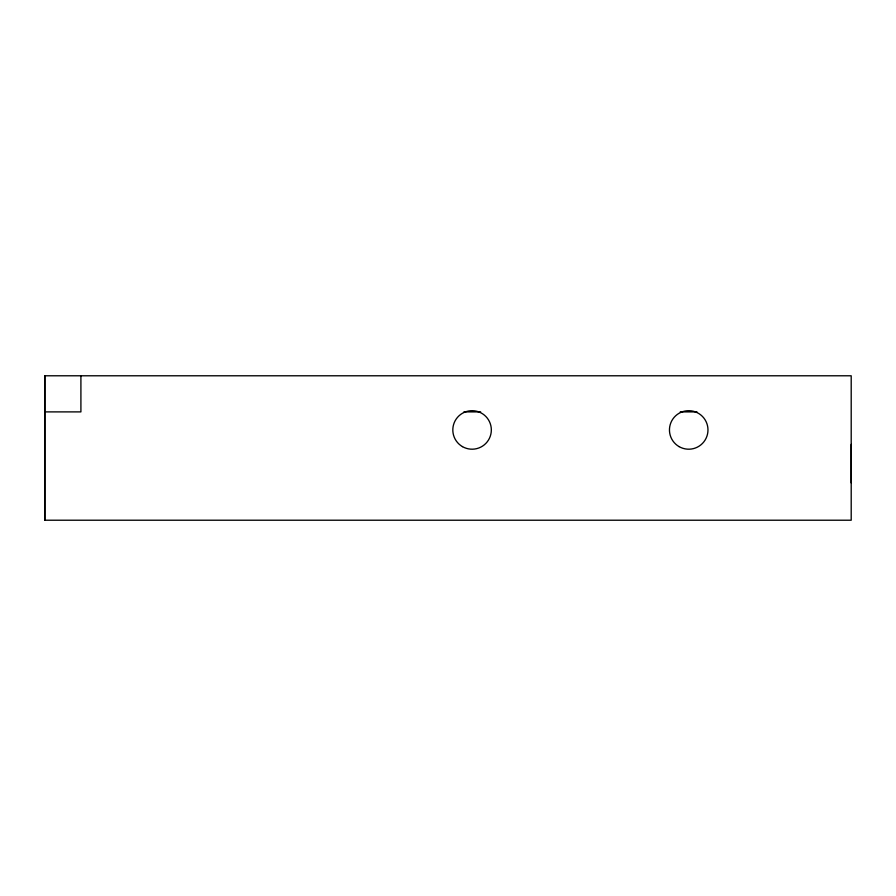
<?xml version="1.0" encoding="UTF-8"?>
<svg xmlns="http://www.w3.org/2000/svg" width="896" height="896" viewBox="0 0 896 896"><rect width="100%" height="100%" fill="white"/><g stroke="black" fill="none" stroke-linecap="round" stroke-linejoin="round"><path stroke-width="1.34" d="M44.8 520.218L44.8 375.782L851.2 375.782L851.2 520.218L44.8 520.218L44.8 375.782M44.8 411.891L80.909 411.891L80.909 375.782M463.915 411.891L480.659 411.891M680.243 411.891L696.987 411.891M851.2 444.394L851.2 482.899M679.09 446.622A19.253 19.253 0 0 0 707.974 429.946A19.253 19.253 0 0 0 679.09 413.269A19.253 19.253 0 0 0 679.09 446.622M462.448 446.622A19.253 19.253 0 0 0 491.333 429.946A19.253 19.253 0 0 0 462.448 413.269A19.253 19.253 0 0 0 462.448 446.622"/></g></svg>
